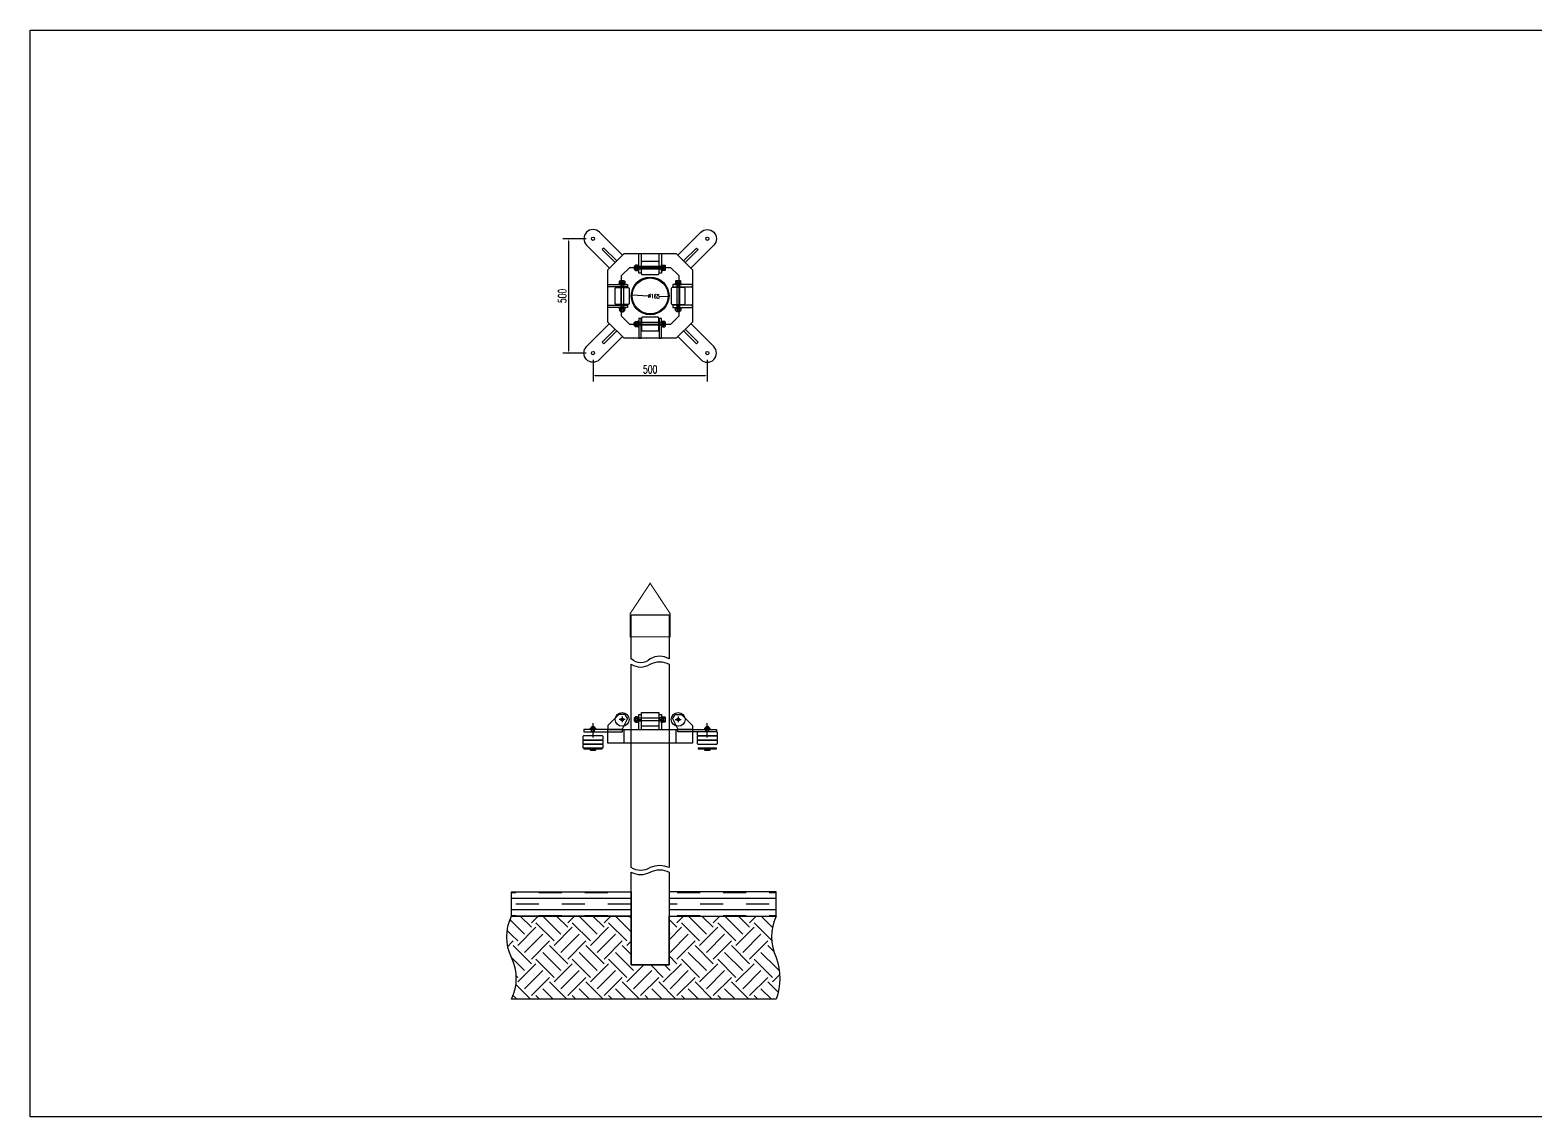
# Model space of a CAD drawing. Header units: millimetres. Extents: x -1714232 to -1367445, y 901519 to 1531173.
# Drawn here: x -1714232 to -1707646, y 919507 to 924259 of the extents above; entities that cross this region are included whole.
import ezdxf

# ---------------------------------------------------------------- set-up
doc = ezdxf.new("R2010")
doc.units = ezdxf.units.MM
doc.header["$LTSCALE"] = 1000
doc.linetypes.add('ACAD_ISO03W100', pattern=[30, 12, -18])
doc.layers.get('0').update_dxf_attribs({"linetype": 'CONTINUOUS'})
doc.layers.get('DEFPOINTS').update_dxf_attribs({"linetype": 'CONTINUOUS'})
for name, color, linetype in [('00-HATCH(填充)', 250, 'CONTINUOUS'), ('DOTE', 1, 'CONTINUOUS'), ('FT', 5, 'CONTINUOUS'), ('PUB_DIM', 3, 'CONTINUOUS'), ('W-ancillary measures附属措施', 1, 'CONTINUOUS'), ('W-MOUNTING固定方式', 5, 'CONTINUOUS'), ('ZJ', 251, 'CONTINUOUS')]:
    doc.layers.add(name, color=color, linetype=linetype)
doc.styles.add('STANDARD_T3', font='simplex.shx', dxfattribs={"width": 0.7, "bigfont": 'gbcbig.shx'})
doc.dimstyles.new('W&&10', dxfattribs={"dimtxt": 35, "dimasz": 10, "dimexe": 25, "dimexo": 30, "dimgap": 10, "dimtad": 1, "dimdec": 0, "dimzin": 0, "dimdsep": 46, "dimtxsty": 'STANDARD_T3', "dimcen": 0.09, "dimclrd": 1, "dimclre": 1, "dimclrt": 7, "dimazin": 2, "dimtfac": 1, "dimtdec": 0, "dimtix": 1, "dimtmove": 2, "dimatfit": 3, "dimfxl": 100, "dimtolj": 1, "dimtzin": 0, "dimarcsym": 0})
doc.dimstyles.new('W&&5', dxfattribs={"dimtxt": 17.5, "dimasz": 5, "dimexe": 12.5, "dimexo": 15, "dimgap": 5, "dimtad": 1, "dimdec": 0, "dimzin": 0, "dimdsep": 46, "dimtxsty": 'STANDARD_T3', "dimcen": 0.09, "dimclrd": 1, "dimclre": 1, "dimclrt": 7, "dimazin": 2, "dimtfac": 1, "dimtdec": 0, "dimtix": 1, "dimtmove": 2, "dimatfit": 3, "dimfxl": 100, "dimtolj": 1, "dimtzin": 0, "dimarcsym": 0})

# ---------------------------------------------------------------- blocks, each defined once
blk = doc.blocks.new('*D58')
at = {"color": 1, "lineweight": -2, "transparency": 16777216}
for p, q in [((-1711597.6, 923100.7), (-1711529, 923096.8)), ((-1711442.8, 923092), (-1711478.9, 923094))]:
    blk.add_line(p, q, dxfattribs=at)
at = {"color": 1, "transparency": 16777216}
for points in [[(-1711597.5, 923101.5), (-1711597.6, 923099.9), (-1711602.5, 923101)], [(-1711442.8, 923092.8), (-1711442.8, 923091.1), (-1711437.8, 923091.7)]]:
    blk.add_solid(points, dxfattribs=at)
at = {"layer": 'DEFPOINTS', "color": 0, "transparency": 16777216}
for p in [(-1711602.5, 923101, 0), (-1711437.8, 923091.7, 0)]:
    blk.add_point(p, dxfattribs=at)
at = {"color": 7, "transparency": 16777216, "insert": (-1711504, 923095.4), "char_height": 17.5, "attachment_point": 5, "rotation": 356.77079, "style": 'STANDARD_T3'}
blk.add_mtext('\\A1;∅165', dxfattribs=at)
blk = doc.blocks.new('*D59')
at = {"layer": 'DEFPOINTS', "color": 0, "transparency": 16777216}
for p in [(-1711770.2, 922846.3, 0), (-1711270.2, 922846.3, 0), (-1711270.2, 922747.7)]:
    blk.add_point(p, dxfattribs=at)
at = {"layer": 'PUB_DIM', "color": 1, "lineweight": -2, "transparency": 16777216}
for p, q in [((-1711770.2, 922816.3), (-1711770.2, 922722.7)), ((-1711270.2, 922816.3), (-1711270.2, 922722.7)), ((-1711760.2, 922747.7), (-1711280.2, 922747.7))]:
    blk.add_line(p, q, dxfattribs=at)
at = {"layer": 'PUB_DIM', "color": 1, "transparency": 16777216}
for points in [[(-1711760.2, 922749.3), (-1711760.2, 922746), (-1711770.2, 922747.7)], [(-1711280.2, 922749.3), (-1711280.2, 922746), (-1711270.2, 922747.7)]]:
    blk.add_solid(points, dxfattribs=at)
at = {"layer": 'PUB_DIM', "color": 7, "transparency": 16777216, "insert": (-1711520.2, 922775.2), "char_height": 35, "attachment_point": 5, "style": 'STANDARD_T3'}
blk.add_mtext('\\A1;500', dxfattribs=at)
blk = doc.blocks.new('*D60')
at = {"layer": 'DEFPOINTS', "color": 0, "transparency": 16777216}
for p in [(-1711770.2, 923346.3, 0), (-1711876.9, 922846.3), (-1711770.2, 922846.3, 0)]:
    blk.add_point(p, dxfattribs=at)
at = {"layer": 'PUB_DIM', "color": 1, "lineweight": -2, "transparency": 16777216}
for p, q in [((-1711800.2, 923346.3), (-1711901.9, 923346.3)), ((-1711876.9, 923336.3), (-1711876.9, 922856.3)), ((-1711800.2, 922846.3), (-1711901.9, 922846.3))]:
    blk.add_line(p, q, dxfattribs=at)
at = {"layer": 'PUB_DIM', "color": 1, "transparency": 16777216}
for points in [[(-1711878.6, 923336.3), (-1711875.3, 923336.3), (-1711876.9, 923346.3)], [(-1711878.6, 922856.3), (-1711875.3, 922856.3), (-1711876.9, 922846.3)]]:
    blk.add_solid(points, dxfattribs=at)
at = {"layer": 'PUB_DIM', "color": 7, "transparency": 16777216, "insert": (-1711904.4, 923096.3), "char_height": 35, "attachment_point": 5, "rotation": 90, "style": 'STANDARD_T3'}
blk.add_mtext('\\A1;500', dxfattribs=at)

msp = doc.modelspace()

# ---------------------------------------------------------------- hatches: boundary and pattern name
h = msp.add_hatch(color=256)
h.dxf.hatch_style = 1
edge = h.paths.add_edge_path()
edge.add_arc((-1711520.2, 923096.3), 82.5, 0, 360)
edge = h.paths.add_edge_path(flags=16)
edge.add_arc((-1711520.2, 923096.3), 78.5, 0, 360)
edge = h.paths.add_edge_path()
edge.add_arc((-1711520.2, 923096.3), 82.5, 0, 360)
edge = h.paths.add_edge_path(flags=16)
edge.add_arc((-1711520.2, 923096.3), 78.5, 0, 360)
h = msp.add_hatch()
h.set_pattern_fill('土壤', color=256, scale=30, angle=45)
h.set_pattern_definition([(45, (-3011878.98, -1010947.8), (0, 159.099026), [112.5, -112.5]), (45, (-3011908.81, -1010917.97), (0, 159.099026), [112.5, -112.5]), (45, (-3011938.64, -1010888.13), (0, 159.099026), [112.5, -112.5]), (135, (-3011938.64, -1010868.25), (-159.099026, 3e-14), [112.5, -112.5]), (135, (-3011908.81, -1010838.42), (-159.099026, 3e-14), [112.5, -112.5]), (135, (-3011878.98, -1010808.58), (-159.099026, 3e-14), [112.5, -112.5])])
edge = h.paths.add_edge_path()
edge.add_line((-1712126.5, 920384.7), (-1711602.7, 920384.7))
edge.add_line((-1711602.7, 920384.7), (-1711602.7, 920171.2))
edge.add_line((-1711602.7, 920171.2), (-1711437.7, 920171.2))
edge.add_line((-1711437.7, 920171.2), (-1711437.7, 920384.7))
edge.add_line((-1711437.7, 920384.7), (-1710969.6, 920384.7))
edge.add_arc((-1710766.9, 920293.9), 222.1, 155.86112, 204.13888)
edge.add_arc((-1711206.3, 920112.2), 253.5, -20.99526, 20.99526, ccw=False)
edge.add_line((-1710969.6, 920021.4), (-1712126.5, 920021.4))
edge.add_arc((-1712313.7, 920112.2), 208.1, 334.11584, 385.88416)
edge.add_arc((-1711937.7, 920293.9), 209.5, 154.30228, 205.69772, ccw=False)
at = {"layer": 'PUB_DIM'}
h = msp.add_hatch(dxfattribs=at)
h.set_pattern_fill('不能通行的沼泽地', color=256, scale=30)
h.set_pattern_definition([(0, (-3018882.764, -1011305.216), (100.77696, 50.38848), [100.77696, -100.77696]), (0, (-3018983.54, -1011280.02), (0, 50.38848), [])])
h.paths.add_polyline_path([(-1711602.7, 920384.7), (-1712126.5, 920384.7), (-1712126.5, 920491.3), (-1711602.7, 920491.3)])
h.paths.add_polyline_path([(-1711437.7, 920384.7), (-1710969.6, 920384.7), (-1710969.6, 920491.3), (-1711437.7, 920491.3)])

# ---------------------------------------------------------------- linework, layer by layer
at = {"color": 4}
for p, q in [((-1711586.2, 923219.3, 0), (-1711590.2, 923219.3, 0)), ((-1711586.2, 923225.3, 0), (-1711589.2, 923225.3, 0)), ((-1711589.2, 923213.3, 0), (-1711586.2, 923213.3, 0)), ((-1711649.2, 923030.3, 0), (-1711649.2, 923027.3, 0)), ((-1711643.2, 923030.3, 0), (-1711643.2, 923026.3, 0)), ((-1711637.2, 923027.3, 0), (-1711637.2, 923030.3, 0)), ((-1711586.2, 922973.3, 0), (-1711590.2, 922973.3, 0)), ((-1711589.2, 922979.3, 0), (-1711586.2, 922979.3, 0)), ((-1711403.2, 923027.3, 0), (-1711403.2, 923030.3, 0)), ((-1711397.2, 923030.3, 0), (-1711397.2, 923026.3, 0)), ((-1711391.2, 923030.3, 0), (-1711391.2, 923027.3, 0)), ((-1711586.2, 922967.3, 0), (-1711589.2, 922967.3, 0)), ((-1711586.2, 921243.9, 0), (-1711590.2, 921243.9, 0)), ((-1711586.2, 921249.9, 0), (-1711589.2, 921249.9, 0)), ((-1711589.2, 921237.9, 0), (-1711586.2, 921237.9, 0))]:
    msp.add_line(p, q, dxfattribs=at)
for p, q in [((-1711584.2, 923224.8, 0), (-1711577.2, 923224.8, 0)), ((-1711577.2, 923213.8, 0), (-1711584.2, 923213.8, 0)), ((-1711573.2, 923218.3, 0), (-1711577.2, 923221.6, 0)), ((-1711573.2, 923216, 0), (-1711577.2, 923219.3, 0)), ((-1711467.2, 923218.3, 0), (-1711463.2, 923221.6, 0)), ((-1711467.2, 923216, 0), (-1711463.2, 923219.3, 0)), ((-1711456.2, 923224.8, 0), (-1711463.2, 923224.8, 0)), ((-1711463.2, 923213.8, 0), (-1711456.2, 923213.8, 0)), ((-1711454.2, 923212.3, 0), (-1711454.2, 923226.3, 0)), ((-1711636.2, 923162.3, 0), (-1711650.2, 923162.3, 0)), ((-1711648.7, 923160.3, 0), (-1711648.7, 923153.3, 0)), ((-1711642.1, 923149.3, 0), (-1711645.5, 923153.3, 0)), ((-1711639.8, 923149.3, 0), (-1711643.2, 923153.3, 0)), ((-1711637.7, 923153.3, 0), (-1711637.7, 923160.3, 0)), ((-1711404.2, 923162.3, 0), (-1711390.2, 923162.3, 0)), ((-1711402.7, 923153.3, 0), (-1711402.7, 923160.3, 0)), ((-1711400.5, 923149.3, 0), (-1711397.2, 923153.3, 0)), ((-1711398.2, 923149.3, 0), (-1711394.9, 923153.3, 0)), ((-1711391.7, 923160.3, 0), (-1711391.7, 923153.3, 0)), ((-1711648.7, 923032.3, 0), (-1711648.7, 923039.3, 0)), ((-1711642.1, 923043.3, 0), (-1711645.5, 923039.3, 0)), ((-1711639.8, 923043.3, 0), (-1711643.2, 923039.3, 0)), ((-1711637.7, 923039.3, 0), (-1711637.7, 923032.3, 0)), ((-1711402.7, 923039.3, 0), (-1711402.7, 923032.3, 0)), ((-1711400.5, 923043.3, 0), (-1711397.2, 923039.3, 0)), ((-1711398.2, 923043.3, 0), (-1711394.9, 923039.3, 0)), ((-1711391.7, 923032.3, 0), (-1711391.7, 923039.3, 0)), ((-1711577.2, 922978.8, 0), (-1711584.2, 922978.8, 0)), ((-1711573.2, 922976.7, 0), (-1711577.2, 922973.3, 0)), ((-1711573.2, 922974.4, 0), (-1711577.2, 922971, 0)), ((-1711467.2, 922976.7, 0), (-1711463.2, 922973.3, 0)), ((-1711467.2, 922974.4, 0), (-1711463.2, 922971, 0)), ((-1711463.2, 922978.8, 0), (-1711456.2, 922978.8, 0)), ((-1711454.2, 922980.3, 0), (-1711454.2, 922966.3, 0)), ((-1711584.2, 922967.8, 0), (-1711577.2, 922967.8, 0)), ((-1711456.2, 922967.8, 0), (-1711463.2, 922967.8, 0)), ((-1711570.2, 921205.5, 0), (-1711570.2, 921265.5, 0)), ((-1711480.2, 921205.5, 0), (-1711480.2, 921265.5, 0)), ((-1711480.2, 921265.5, 0), (-1711470.2, 921265.5, 0)), ((-1711470.2, 921265.5, 0), (-1711470.2, 921205.5, 0)), ((-1711584.2, 921249.4, 0), (-1711577.2, 921249.4, 0)), ((-1711577.2, 921238.4, 0), (-1711584.2, 921238.4, 0)), ((-1711573.2, 921242.9, 0), (-1711577.2, 921246.2, 0)), ((-1711573.2, 921240.6, 0), (-1711577.2, 921243.9, 0)), ((-1711575.2, 921200.5, 0), (-1711465.2, 921200.5, 0)), ((-1711467.2, 921242.9, 0), (-1711463.2, 921246.2, 0)), ((-1711467.2, 921240.6, 0), (-1711463.2, 921243.9, 0)), ((-1711456.2, 921249.4, 0), (-1711463.2, 921249.4, 0)), ((-1711463.2, 921238.4, 0), (-1711456.2, 921238.4, 0)), ((-1711454.2, 921236.9, 0), (-1711454.2, 921250.9, 0))]:
    msp.add_line(p, q)
at = {"color": 6, "linetype": 'ACAD_ISO03W100'}
for p, q in [((-1711470.2, 923224.8, 0), (-1711570.2, 923224.8, 0)), ((-1711470.2, 923212.8, 0), (-1711570.2, 923212.8, 0)), ((-1711648.7, 923146.3, 0), (-1711648.7, 923046.3, 0)), ((-1711636.7, 923146.3, 0), (-1711636.7, 923046.3, 0)), ((-1711403.7, 923146.3, 0), (-1711403.7, 923046.3, 0)), ((-1711391.7, 923146.3, 0), (-1711391.7, 923046.3, 0)), ((-1711470.2, 922979.8, 0), (-1711570.2, 922979.8, 0)), ((-1711470.2, 922967.8, 0), (-1711570.2, 922967.8, 0)), ((-1711470.2, 921250.5, 0), (-1711570.2, 921250.5, 0)), ((-1711470.2, 921238.5, 0), (-1711570.2, 921238.5, 0))]:
    msp.add_line(p, q, dxfattribs=at)
at = {"color": 2}
for p, q in [((-1711570.2, 923218.8, 0), (-1711560.2, 923218.8, 0)), ((-1711480.2, 923218.8, 0), (-1711470.2, 923218.8, 0)), ((-1711642.7, 923136.3, 0), (-1711642.7, 923146.3, 0)), ((-1711397.7, 923136.3, 0), (-1711397.7, 923146.3, 0)), ((-1711642.7, 923046.3, 0), (-1711642.7, 923056.3, 0)), ((-1711397.7, 923046.3, 0), (-1711397.7, 923056.3, 0)), ((-1711570.2, 922973.8, 0), (-1711560.2, 922973.8, 0)), ((-1711480.2, 922973.8, 0), (-1711470.2, 922973.8, 0)), ((-1711570.2, 921244.5, 0), (-1711560.2, 921244.5, 0)), ((-1711480.2, 921244.5, 0), (-1711470.2, 921244.5, 0))]:
    msp.add_line(p, q, dxfattribs=at)
at = {"color": 5}
for p, q in [((-1711634.2, 921140.5, 0), (-1711634.2, 921200.5, 0)), ((-1711406.2, 921140.5, 0), (-1711406.2, 921200.5, 0))]:
    msp.add_line(p, q, dxfattribs=at)
at = {"color": 1}
for p, q in [((-1711570.2, 921251.5, 0), (-1711560.2, 921251.5, 0)), ((-1711560.2, 921237.5, 0), (-1711570.2, 921237.5, 0)), ((-1711470.2, 921251.5, 0), (-1711480.2, 921251.5, 0)), ((-1711470.2, 921237.5, 0), (-1711480.2, 921237.5, 0))]:
    msp.add_line(p, q, dxfattribs=at)
at = {"elevation": 0}
for points in [[(-1711335.2, 923210.3), (-1711335.2, 922982.3), (-1711406.2, 922911.3), (-1711634.2, 922911.3), (-1711705.2, 922982.3), (-1711705.2, 923210.3), (-1711634.2, 923281.3), (-1711406.2, 923281.3)], [(-1711560.2, 923281.3), (-1711560.2, 923195.5), (-1711570.2, 923195.5), (-1711570.2, 923281.3)], [(-1711470.2, 923281.3), (-1711470.2, 923195.5), (-1711480.2, 923195.5), (-1711480.2, 923281.3)], [(-1711395.2, 923185.5), (-1711395.2, 923007.2), (-1711431, 922971.3), (-1711609.3, 922971.3), (-1711645.2, 923007.2), (-1711645.2, 923185.5), (-1711609.3, 923221.3), (-1711431, 923221.3)], [(-1711590.2, 923214.3), (-1711588.2, 923212.3), (-1711588.2, 923226.3), (-1711590.2, 923224.3)], [(-1711586.2, 923210.8), (-1711586.2, 923213.8), (-1711586.2, 923224.8), (-1711586.2, 923227.8)], [(-1711454.2, 923210.8), (-1711454.2, 923213.8), (-1711454.2, 923224.8), (-1711454.2, 923227.8)], [(-1711705.2, 923146.3), (-1711619.4, 923146.3), (-1711619.4, 923136.3), (-1711705.2, 923136.3)], [(-1711634.7, 923162.3), (-1711637.7, 923162.3), (-1711648.7, 923162.3), (-1711651.7, 923162.3)], [(-1711335.2, 923146.3), (-1711421, 923146.3), (-1711421, 923136.3), (-1711335.2, 923136.3)], [(-1711405.7, 923162.3), (-1711402.7, 923162.3), (-1711391.7, 923162.3), (-1711388.7, 923162.3)], [(-1711705.2, 923056.3), (-1711619.4, 923056.3), (-1711619.4, 923046.3), (-1711705.2, 923046.3)], [(-1711335.2, 923056.3), (-1711421, 923056.3), (-1711421, 923046.3), (-1711335.2, 923046.3)], [(-1711634.7, 923030.3), (-1711637.7, 923030.3), (-1711648.7, 923030.3), (-1711651.7, 923030.3)], [(-1711638.2, 923026.3), (-1711636.2, 923028.3), (-1711650.2, 923028.3), (-1711648.2, 923026.3)], [(-1711590.2, 922978.3), (-1711588.2, 922980.3), (-1711588.2, 922966.3), (-1711590.2, 922968.3)], [(-1711586.2, 922981.8), (-1711586.2, 922978.8), (-1711586.2, 922967.8), (-1711586.2, 922964.8)], [(-1711560.2, 922911.3), (-1711560.2, 922997.1), (-1711570.2, 922997.1), (-1711570.2, 922911.3)], [(-1711470.2, 922911.3), (-1711470.2, 922997.1), (-1711480.2, 922997.1), (-1711480.2, 922911.3)], [(-1711454.2, 922981.8), (-1711454.2, 922978.8), (-1711454.2, 922967.8), (-1711454.2, 922964.8)], [(-1711405.7, 923030.3), (-1711402.7, 923030.3), (-1711391.7, 923030.3), (-1711388.7, 923030.3)], [(-1711402.2, 923026.3), (-1711404.2, 923028.3), (-1711390.2, 923028.3), (-1711392.2, 923026.3)], [(-1711557.7, 921274.5), (-1711482.7, 921274.5), (-1711482.7, 921214.5), (-1711557.7, 921214.5)], [(-1711590.2, 921238.9), (-1711588.2, 921236.9), (-1711588.2, 921250.9), (-1711590.2, 921248.9)], [(-1711586.2, 921235.4), (-1711586.2, 921238.4), (-1711586.2, 921249.4), (-1711586.2, 921252.4)], [(-1711454.2, 921235.4), (-1711454.2, 921238.4), (-1711454.2, 921249.4), (-1711454.2, 921252.4)]]:
    msp.add_lwpolyline(points, close=True, dxfattribs=at)
for points in [[(-1711552.7, 923248.8), (-1711487.7, 923248.8, -0.414214), (-1711482.7, 923243.8), (-1711482.7, 923193.8, -0.414214), (-1711487.7, 923188.8), (-1711552.7, 923188.8, -0.414214), (-1711557.7, 923193.8), (-1711557.7, 923243.8, -0.414214)], [(-1711584.2, 923207.8), (-1711577.2, 923207.8), (-1711577.2, 923208.8), (-1711573.2, 923208.8), (-1711573.2, 923229.8), (-1711577.2, 923229.8), (-1711577.2, 923208.8), (-1711577.2, 923230.8), (-1711584.2, 923230.8, 0.666667), (-1711584.2, 923224.8, 0.363636), (-1711584.2, 923213.8, 0.666667)], [(-1711456.2, 923207.8), (-1711463.2, 923207.8), (-1711463.2, 923208.8), (-1711467.2, 923208.8), (-1711467.2, 923229.8), (-1711463.2, 923229.8), (-1711463.2, 923208.8), (-1711463.2, 923230.8), (-1711456.2, 923230.8, -0.666667), (-1711456.2, 923224.8, -0.363636), (-1711456.2, 923213.8, -0.666667)], [(-1711672.7, 923063.8), (-1711672.7, 923128.8, -0.414214), (-1711667.7, 923133.8), (-1711617.7, 923133.8, -0.414214), (-1711612.7, 923128.8), (-1711612.7, 923063.8, -0.414214), (-1711617.7, 923058.8), (-1711667.7, 923058.8, -0.414214)], [(-1711631.7, 923160.3), (-1711631.7, 923153.3), (-1711632.7, 923153.3), (-1711632.7, 923149.3), (-1711653.7, 923149.3), (-1711653.7, 923153.3), (-1711632.7, 923153.3), (-1711654.7, 923153.3), (-1711654.7, 923160.3, -0.666667), (-1711648.7, 923160.3, -0.363636), (-1711637.7, 923160.3, -0.666667)], [(-1711367.7, 923063.8), (-1711367.7, 923128.8, 0.414214), (-1711372.7, 923133.8), (-1711422.7, 923133.8, 0.414214), (-1711427.7, 923128.8), (-1711427.7, 923063.8, 0.414214), (-1711422.7, 923058.8), (-1711372.7, 923058.8, 0.414214)], [(-1711408.7, 923160.3), (-1711408.7, 923153.3), (-1711407.7, 923153.3), (-1711407.7, 923149.3), (-1711386.7, 923149.3), (-1711386.7, 923153.3), (-1711407.7, 923153.3), (-1711385.7, 923153.3), (-1711385.7, 923160.3, 0.666667), (-1711391.7, 923160.3, 0.363636), (-1711402.7, 923160.3, 0.666667)], [(-1711631.7, 923032.3), (-1711631.7, 923039.3), (-1711632.7, 923039.3), (-1711632.7, 923043.3), (-1711653.7, 923043.3), (-1711653.7, 923039.3), (-1711632.7, 923039.3), (-1711654.7, 923039.3), (-1711654.7, 923032.3, 0.666667), (-1711648.7, 923032.3, 0.363636), (-1711637.7, 923032.3, 0.666667)], [(-1711408.7, 923032.3), (-1711408.7, 923039.3), (-1711407.7, 923039.3), (-1711407.7, 923043.3), (-1711386.7, 923043.3), (-1711386.7, 923039.3), (-1711407.7, 923039.3), (-1711385.7, 923039.3), (-1711385.7, 923032.3, -0.666667), (-1711391.7, 923032.3, -0.363636), (-1711402.7, 923032.3, -0.666667)], [(-1711584.2, 922984.8), (-1711577.2, 922984.8), (-1711577.2, 922983.8), (-1711573.2, 922983.8), (-1711573.2, 922962.8), (-1711577.2, 922962.8), (-1711577.2, 922983.8), (-1711577.2, 922961.8), (-1711584.2, 922961.8, -0.666667), (-1711584.2, 922967.8, -0.363636), (-1711584.2, 922978.8, -0.666667)], [(-1711552.7, 922943.8), (-1711487.7, 922943.8, 0.414214), (-1711482.7, 922948.8), (-1711482.7, 922998.8, 0.414214), (-1711487.7, 923003.8), (-1711552.7, 923003.8, 0.414214), (-1711557.7, 922998.8), (-1711557.7, 922948.8, 0.414214)], [(-1711456.2, 922984.8), (-1711463.2, 922984.8), (-1711463.2, 922983.8), (-1711467.2, 922983.8), (-1711467.2, 922962.8), (-1711463.2, 922962.8), (-1711463.2, 922983.8), (-1711463.2, 922961.8), (-1711456.2, 922961.8, 0.666667), (-1711456.2, 922967.8, 0.363636), (-1711456.2, 922978.8, 0.666667)], [(-1711602.7, 921702), (-1711437.7, 921702), (-1711437.7, 921509.2, 0.282726), (-1711520.2, 921509.2, -0.412328), (-1711602.7, 921509.2)], [(-1711602.7, 921485.8, 0.293594), (-1711520.2, 921485.8, -0.266932), (-1711437.7, 921485.8), (-1711437.7, 920596.6, 0.208094), (-1711520.2, 920596.6, -0.307823), (-1711602.7, 920596.6)], [(-1711584.2, 921232.4), (-1711577.2, 921232.4), (-1711577.2, 921233.4), (-1711573.2, 921233.4), (-1711573.2, 921254.4), (-1711577.2, 921254.4), (-1711577.2, 921233.4), (-1711577.2, 921255.4), (-1711584.2, 921255.4, 0.666667), (-1711584.2, 921249.4, 0.363636), (-1711584.2, 921238.4, 0.666667)], [(-1711456.2, 921232.4), (-1711463.2, 921232.4), (-1711463.2, 921233.4), (-1711467.2, 921233.4), (-1711467.2, 921254.4), (-1711463.2, 921254.4), (-1711463.2, 921233.4), (-1711463.2, 921255.4), (-1711456.2, 921255.4, -0.666667), (-1711456.2, 921249.4, -0.363636), (-1711456.2, 921238.4, -0.666667)]]:
    msp.add_lwpolyline(points, format="xyb", close=True, dxfattribs=at)
for points in [[(-1711588.2, 923212.3), (-1711586.2, 923212.3), (-1711586.2, 923226.3), (-1711588.2, 923226.3)], [(-1711573.2, 923232.8), (-1711573.2, 923204.8), (-1711570.2, 923204.8), (-1711570.2, 923232.8), (-1711573.2, 923232.8), (-1711573.2, 923231.8)], [(-1711467.2, 923232.8), (-1711467.2, 923204.8), (-1711470.2, 923204.8), (-1711470.2, 923232.8), (-1711467.2, 923232.8), (-1711467.2, 923231.8)], [(-1711656.7, 923149.3), (-1711628.7, 923149.3), (-1711628.7, 923146.3), (-1711656.7, 923146.3), (-1711656.7, 923149.3), (-1711655.7, 923149.3)], [(-1711383.7, 923149.3), (-1711411.7, 923149.3), (-1711411.7, 923146.3), (-1711383.7, 923146.3), (-1711383.7, 923149.3), (-1711384.7, 923149.3)], [(-1711656.7, 923043.3), (-1711628.7, 923043.3), (-1711628.7, 923046.3), (-1711656.7, 923046.3), (-1711656.7, 923043.3), (-1711655.7, 923043.3)], [(-1711383.7, 923043.3), (-1711411.7, 923043.3), (-1711411.7, 923046.3), (-1711383.7, 923046.3), (-1711383.7, 923043.3), (-1711384.7, 923043.3)], [(-1711636.2, 923028.3), (-1711636.2, 923030.3), (-1711650.2, 923030.3), (-1711650.2, 923028.3)], [(-1711588.2, 922980.3), (-1711586.2, 922980.3), (-1711586.2, 922966.3), (-1711588.2, 922966.3)], [(-1711573.2, 922959.8), (-1711573.2, 922987.8), (-1711570.2, 922987.8), (-1711570.2, 922959.8), (-1711573.2, 922959.8), (-1711573.2, 922960.8)], [(-1711467.2, 922959.8), (-1711467.2, 922987.8), (-1711470.2, 922987.8), (-1711470.2, 922959.8), (-1711467.2, 922959.8), (-1711467.2, 922960.8)], [(-1711404.2, 923028.3), (-1711404.2, 923030.3), (-1711390.2, 923030.3), (-1711390.2, 923028.3)], [(-1711588.2, 921236.9), (-1711586.2, 921236.9), (-1711586.2, 921250.9), (-1711588.2, 921250.9)], [(-1711573.2, 921257.4), (-1711573.2, 921229.4), (-1711570.2, 921229.4), (-1711570.2, 921257.4), (-1711573.2, 921257.4), (-1711573.2, 921256.4)], [(-1711467.2, 921257.4), (-1711467.2, 921229.4), (-1711470.2, 921229.4), (-1711470.2, 921257.4), (-1711467.2, 921257.4), (-1711467.2, 921256.4)]]:
    msp.add_lwpolyline(points, dxfattribs=at)
msp.add_lwpolyline([(-1711570.2, 921265.5), (-1711560.2, 921265.5), (-1711560.2, 921205.5, 0.414214), (-1711555.2, 921200.5)], format="xyb", dxfattribs=at)
at = {"color": 2, "elevation": 0}
for points in [[(-1711779.7, 921207.5), (-1711760.7, 921207.5), (-1711759.7, 921206.5), (-1711759.7, 921201.5), (-1711760.7, 921200.5), (-1711779.7, 921200.5), (-1711780.7, 921201.5), (-1711780.7, 921206.5)], [(-1711776.2, 921207.5), (-1711764.2, 921207.5), (-1711764.2, 921211.5), (-1711765.2, 921212.5), (-1711775.2, 921212.5), (-1711776.2, 921211.5)], [(-1711775.7, 921207.5), (-1711764.7, 921207.5), (-1711764.7, 921200.5), (-1711775.7, 921200.5)], [(-1711279.7, 921207.5), (-1711260.7, 921207.5), (-1711259.7, 921206.5), (-1711259.7, 921201.5), (-1711260.7, 921200.5), (-1711279.7, 921200.5), (-1711280.7, 921201.5), (-1711280.7, 921206.5)], [(-1711276.2, 921207.5), (-1711264.2, 921207.5), (-1711264.2, 921211.5), (-1711265.2, 921212.5), (-1711275.2, 921212.5), (-1711276.2, 921211.5)], [(-1711275.7, 921207.5), (-1711264.7, 921207.5), (-1711264.7, 921200.5), (-1711275.7, 921200.5)], [(-1711780.7, 921115.5), (-1711759.7, 921115.5), (-1711759.7, 921109.5), (-1711760.7, 921108.5), (-1711779.7, 921108.5), (-1711780.7, 921109.5)], [(-1711775.7, 921115.5), (-1711764.7, 921115.5), (-1711764.7, 921108.5), (-1711775.7, 921108.5)], [(-1711280.7, 921115.5), (-1711259.7, 921115.5), (-1711259.7, 921109.5), (-1711260.7, 921108.5), (-1711279.7, 921108.5), (-1711280.7, 921109.5)], [(-1711275.7, 921115.5), (-1711264.7, 921115.5), (-1711264.7, 921108.5), (-1711275.7, 921108.5)]]:
    msp.add_lwpolyline(points, close=True, dxfattribs=at)
at = {"color": 5, "elevation": 0}
msp.add_lwpolyline([(-1711705.2, 921200.5), (-1711335.2, 921200.5), (-1711335.2, 921140.5), (-1711705.2, 921140.5)], close=True, dxfattribs=at)
at = {"color": 6, "elevation": 0}
for points in [[(-1711810.2, 921115.5), (-1711730.2, 921115.5), (-1711730.2, 921118.5), (-1711810.2, 921118.5)], [(-1711310.2, 921115.5), (-1711230.2, 921115.5), (-1711230.2, 921118.5), (-1711310.2, 921118.5)]]:
    msp.add_lwpolyline(points, close=True, dxfattribs=at)
msp.add_lwpolyline([(-1712126.5, 920384.7), (-1711602.7, 920384.7), (-1711602.7, 920171.2), (-1711437.7, 920171.2), (-1711437.7, 920384.7), (-1710969.6, 920384.7, 0.213824), (-1710969.6, 920203.1, -0.185296), (-1710969.6, 920021.4), (-1712126.5, 920021.4, 0.229804), (-1712126.5, 920203.1, -0.228091)], format="xyb", close=True)
at = {"lineweight": -3}
for centre in [(-1711642.7, 921244.5, 0), (-1711397.7, 921244.5, 0)]:
    msp.add_circle(centre, 30, dxfattribs=at)
for centre, start, end in [((-1711575.2, 921205.5, 0), 270, 0), ((-1711485.2, 921205.5, 0), 270, 0), ((-1711465.2, 921205.5, 0), 180, 270)]:
    msp.add_arc(centre, 5, start, end)
at = {"layer": '00-HATCH(填充)', "color": 0, "lineweight": -3, "ltscale": 0.5}
for p, q in [((-1711630.2, 921244.5, 0), (-1711655.2, 921244.5, 0)), ((-1711642.7, 921257, 0), (-1711642.7, 921232, 0)), ((-1711410.2, 921244.5, 0), (-1711385.2, 921244.5, 0)), ((-1711397.7, 921257, 0), (-1711397.7, 921232, 0))]:
    msp.add_line(p, q, dxfattribs=at)
at = {"layer": '00-HATCH(填充)', "color": 0, "lineweight": -3, "elevation": 0}
for points in [[(-1711642.7, 921200.5), (-1711619.9, 921247.2, 0.267952), (-1711620.2, 921252.2), (-1711627.7, 921263.2, 0.249325), (-1711631.9, 921265.5), (-1711655.6, 921265.5, 0.198912), (-1711659.1, 921264), (-1711705.2, 921218), (-1711705.2, 921200.5)], [(-1711397.7, 921200.5), (-1711420.5, 921247.2, -0.267952), (-1711420.1, 921252.2), (-1711412.6, 921263.2, -0.249325), (-1711408.5, 921265.5), (-1711384.7, 921265.5, -0.198912), (-1711381.2, 921264), (-1711335.2, 921218), (-1711335.2, 921200.5)]]:
    msp.add_lwpolyline(points, format="xyb", close=True, dxfattribs=at)
at = {"layer": '00-HATCH(填充)', "color": 0, "lineweight": -3}
for centre in [(-1711642.7, 921244.5, 0), (-1711397.7, 921244.5, 0)]:
    msp.add_circle(centre, 6, dxfattribs=at)
at = {"layer": 'DOTE'}
for p, q in [((-1711770.2, 921165.7, 0), (-1711770.2, 921227.6, 0)), ((-1711270.2, 921165.7, 0), (-1711270.2, 921227.6, 0))]:
    msp.add_line(p, q, dxfattribs=at)
at = {"layer": 'FT', "elevation": 0}
for points in [[(-1711810.2, 921154.5), (-1711730.2, 921154.5, 0.414214), (-1711725.2, 921159.5), (-1711725.2, 921167.5, 0.414214), (-1711730.2, 921172.5), (-1711810.2, 921172.5, 0.414214), (-1711815.2, 921167.5), (-1711815.2, 921159.5, 0.414214)], [(-1711810.2, 921136.5), (-1711730.2, 921136.5, 0.414214), (-1711725.2, 921141.5), (-1711725.2, 921149.5, 0.414214), (-1711730.2, 921154.5), (-1711810.2, 921154.5, 0.414214), (-1711815.2, 921149.5), (-1711815.2, 921141.5, 0.414214)], [(-1711810.2, 921118.5), (-1711730.2, 921118.5, 0.414214), (-1711725.2, 921123.5), (-1711725.2, 921131.5, 0.414214), (-1711730.2, 921136.5), (-1711810.2, 921136.5, 0.414214), (-1711815.2, 921131.5), (-1711815.2, 921123.5, 0.414214)], [(-1711310.2, 921172.5), (-1711230.2, 921172.5, 0.414214), (-1711225.2, 921177.5), (-1711225.2, 921185.5, 0.414214), (-1711230.2, 921190.5), (-1711310.2, 921190.5, 0.414214), (-1711315.2, 921185.5), (-1711315.2, 921177.5, 0.414214)], [(-1711310.2, 921154.5), (-1711230.2, 921154.5, 0.414214), (-1711225.2, 921159.5), (-1711225.2, 921167.5, 0.414214), (-1711230.2, 921172.5), (-1711310.2, 921172.5, 0.414214), (-1711315.2, 921167.5), (-1711315.2, 921159.5, 0.414214)], [(-1711310.2, 921136.5), (-1711230.2, 921136.5, 0.414214), (-1711225.2, 921141.5), (-1711225.2, 921149.5, 0.414214), (-1711230.2, 921154.5), (-1711310.2, 921154.5, 0.414214), (-1711315.2, 921149.5), (-1711315.2, 921141.5, 0.414214)]]:
    msp.add_lwpolyline(points, format="xyb", close=True, dxfattribs=at)
at = {"layer": 'PUB_DIM'}
for points in [[(-1714232, 924258.6), (-1707512, 924258.6), (-1707512, 919506.6), (-1714232, 919506.6)], [(-1711602.7, 920384.7), (-1712126.5, 920384.7), (-1712126.5, 920491.3), (-1711602.7, 920491.3)], [(-1711437.7, 920384.7), (-1710969.6, 920384.7), (-1710969.6, 920491.3), (-1711437.7, 920491.3)]]:
    msp.add_lwpolyline(points, close=True, dxfattribs=at)
at = {"layer": 'PUB_DIM', "const_width": 5, "elevation": 0}
msp.add_lwpolyline([(-1711607.7, 921605.6), (-1711607.7, 921707), (-1711520.2, 921839.6), (-1711432.7, 921707), (-1711432.7, 921605.6), (-1711607.7, 921605.6)], dxfattribs=at)
at = {"layer": 'W-ancillary measures附属措施'}
for radius in [82.5, 82.5, 82.5, 82.5, 78.5, 78.5, 78.5, 78.5]:
    msp.add_circle((-1711520.2, 923096.3, 0), radius, dxfattribs=at)
at = {"layer": 'W-MOUNTING固定方式', "color": 6}
for p, q in [((-1711777.2, 921190.5, 0), (-1711777.2, 921200.5, 0)), ((-1711763.2, 921190.5, 0), (-1711763.2, 921200.5, 0)), ((-1711277.2, 921190.5, 0), (-1711277.2, 921200.5, 0)), ((-1711263.2, 921190.5, 0), (-1711263.2, 921200.5, 0))]:
    msp.add_line(p, q, dxfattribs=at)
at = {"layer": 'W-MOUNTING固定方式', "color": 6, "elevation": 0}
for points in [[(-1711641.4, 923274.1), (-1711741.9, 923374.6, 0.414214), (-1711798.5, 923374.6), (-1711798.5, 923374.6, 0.414214), (-1711798.5, 923318), (-1711698, 923217.5)], [(-1711399, 923274.1), (-1711298.5, 923374.6, -0.414214), (-1711241.9, 923374.6), (-1711241.9, 923374.6, -0.414214), (-1711241.9, 923318), (-1711342.4, 923217.5)], [(-1711641.4, 922918.5), (-1711741.9, 922818, -0.414214), (-1711798.5, 922818), (-1711798.5, 922818, -0.414214), (-1711798.5, 922874.6), (-1711698, 922975.1)], [(-1711399, 922918.5), (-1711298.5, 922818, 0.414214), (-1711241.9, 922818), (-1711241.9, 922818, 0.414214), (-1711241.9, 922874.6), (-1711342.4, 922975.1)]]:
    msp.add_lwpolyline(points, format="xyb", dxfattribs=at)
for points in [[(-1711666.1, 923249.4), (-1711722.7, 923305.9), (-1711729.8, 923298.8), (-1711673.2, 923242.3)], [(-1711374.2, 923249.4), (-1711317.6, 923305.9), (-1711310.6, 923298.8), (-1711367.1, 923242.3)], [(-1711666.1, 922943.3), (-1711722.7, 922886.7), (-1711729.8, 922893.8), (-1711673.2, 922950.4)], [(-1711374.2, 922943.3), (-1711317.6, 922886.7), (-1711310.6, 922893.8), (-1711367.1, 922950.4)]]:
    msp.add_lwpolyline(points, dxfattribs=at)
for points in [[(-1711641.3, 921200.5), (-1711810.2, 921200.5), (-1711810.2, 921190.5), (-1711641.3, 921190.5)], [(-1711399.1, 921200.5), (-1711230.2, 921200.5), (-1711230.2, 921190.5), (-1711399.1, 921190.5)]]:
    msp.add_lwpolyline(points, close=True, dxfattribs=at)
at = {"layer": 'W-MOUNTING固定方式', "color": 5}
for centre in [(-1711770.2, 923346.3, 0), (-1711270.2, 923346.3, 0), (-1711770.2, 922846.3, 0), (-1711270.2, 922846.3, 0)]:
    msp.add_circle(centre, 7, dxfattribs=at)
at = {"layer": 'ZJ', "color": 1, "linetype": 'Continuous', "elevation": 0}
msp.add_lwpolyline([(-1711437.7, 920577.4), (-1711437.7, 920171.2), (-1711602.7, 920171.2), (-1711602.7, 920577.4, 0.279979), (-1711520.2, 920577.4, -0.230442), (-1711437.7, 920577.4)], format="xyb", dxfattribs=at)

# ---------------------------------------------------------------- dimensions: what is measured, and where the dimension line sits
dim = msp.add_diameter_dim_2p(p1=(-1711602.5, 923101, 0), p2=(-1711437.8, 923091.7, 0), dimstyle='W&&5')
dim.commit()
dim.dimension.update_dxf_attribs({"geometry": '*D58', "text_midpoint": (-1711504, 923095.4), "dimtype": 163})
at = {"layer": 'PUB_DIM'}
dim = msp.add_linear_dim(base=(-1711876.9, 922846.3), p1=(-1711770.2, 923346.3, 0), p2=(-1711770.2, 922846.3, 0), angle=90, dimstyle='W&&10', dxfattribs=at)
dim.commit()
dim.dimension.update_dxf_attribs({"geometry": '*D60', "text_midpoint": (-1711904.4, 923096.3)})
dim = msp.add_linear_dim(base=(-1711270.2, 922747.7), p1=(-1711770.2, 922846.3, 0), p2=(-1711270.2, 922846.3, 0), dimstyle='W&&10', dxfattribs=at)
dim.commit()
dim.dimension.update_dxf_attribs({"geometry": '*D59', "text_midpoint": (-1711520.2, 922775.2)})

doc.saveas('drawing.dxf')
